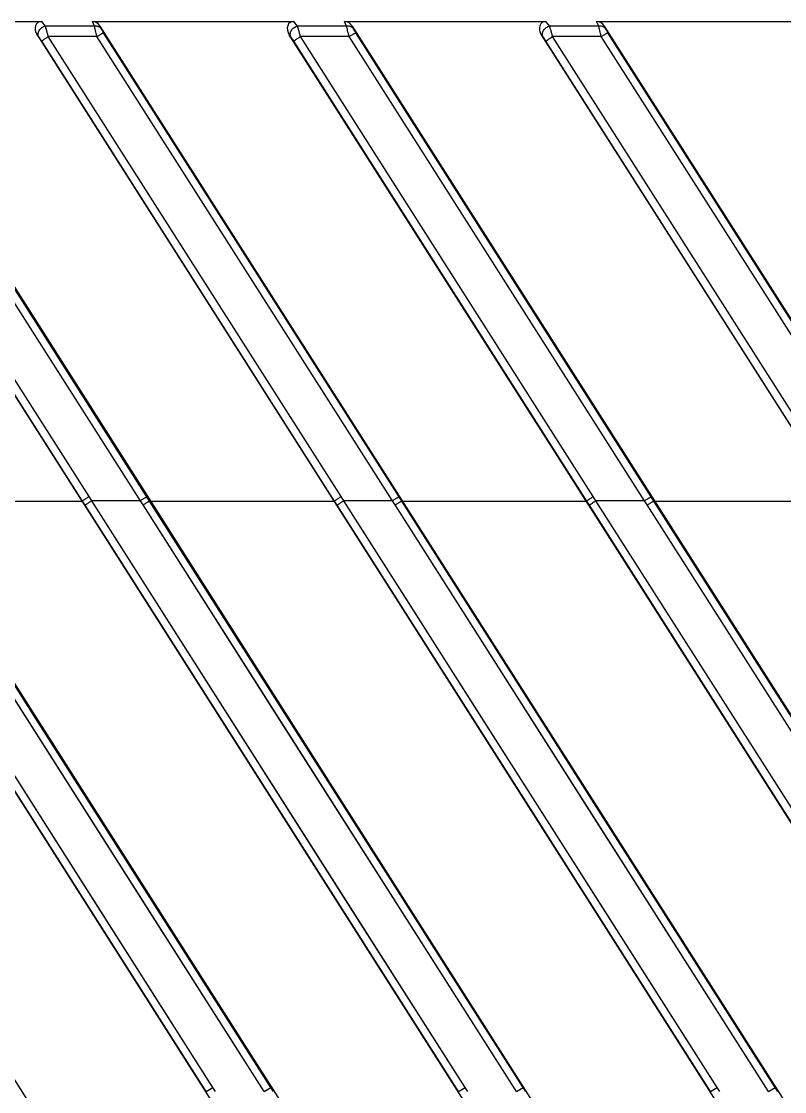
# Model space of a CAD drawing. Header units: millimetres. Extents: x 1409 to 26878, y 589 to 5187.
# Drawn here: x 15320.22 to 15349.29, y 2883.86 to 2924.6 of the extents above; entities that cross this region are included whole.
import ezdxf

# ---------------------------------------------------------------- set-up
doc = ezdxf.new("R2010")
doc.units = ezdxf.units.MM

# ---------------------------------------------------------------- blocks, each defined once
blk = doc.blocks.new('1111')
at = {"color": 7, "linetype": 'Continuous'}
for p, q in [((16511.144, 7051.134), (16518.819, 7051.134)), ((16518.959, 7050.959), (16518.819, 7051.134)), ((16520.748, 7051.134), (16528.423, 7051.134)), ((16520.83, 7050.959), (16520.748, 7051.134)), ((16528.563, 7050.959), (16528.423, 7051.134)), ((16530.352, 7051.134), (16538.027, 7051.134)), ((16530.434, 7050.959), (16530.352, 7051.134)), ((16538.167, 7050.959), (16538.027, 7051.134)), ((16539.956, 7051.134), (16547.648, 7051.134)), ((16540.038, 7050.959), (16539.956, 7051.134)), ((16492.226, 7050.956), (16602.197, 6878.337)), ((16501.831, 7050.956), (16602.197, 6893.412)), ((16511.435, 7050.956), (16602.197, 6908.488)), ((16522.827, 7033.034), (16511.571, 7050.703)), ((16520.83, 7050.959), (16518.959, 7050.959)), ((16521.039, 7050.956), (16602.197, 6923.563)), ((16521.082, 7050.864), (16521.039, 7050.956)), ((16532.432, 7033.034), (16521.175, 7050.703)), ((16530.434, 7050.959), (16528.563, 7050.959)), ((16530.643, 7050.956), (16602.197, 6938.638)), ((16530.686, 7050.864), (16530.643, 7050.956)), ((16542.036, 7033.034), (16530.779, 7050.703)), ((16540.038, 7050.959), (16538.167, 7050.959)), ((16540.29, 7050.864), (16540.247, 7050.956)), ((16540.247, 7050.956), (16602.197, 6953.714)), ((16550.696, 7034.516), (16540.383, 7050.703)), ((16499.433, 7050.624), (16601.677, 6890.134)), ((16509.037, 7050.624), (16601.677, 6905.209)), ((16520.369, 7032.873), (16509.214, 7050.382)), ((16520.621, 7033.047), (16509.467, 7050.557)), ((16522.576, 7032.888), (16511.32, 7050.557)), ((16518.706, 7050.543), (16518.641, 7050.624)), ((16518.641, 7050.624), (16601.677, 6920.285)), ((16529.973, 7032.873), (16518.818, 7050.382)), ((16520.924, 7050.557), (16519.071, 7050.557)), ((16530.225, 7033.047), (16519.071, 7050.557)), ((16532.18, 7032.888), (16520.924, 7050.557)), ((16528.311, 7050.543), (16528.245, 7050.624)), ((16561.534, 6998.372), (16528.245, 7050.624)), ((16539.577, 7032.873), (16528.422, 7050.382)), ((16530.528, 7050.557), (16528.675, 7050.557)), ((16539.829, 7033.047), (16528.675, 7050.557)), ((16541.784, 7032.888), (16530.528, 7050.557)), ((16537.915, 7050.543), (16537.849, 7050.624)), ((16537.849, 7050.624), (16601.677, 6950.435)), ((16549.095, 7033.007), (16538.026, 7050.382)), ((16540.132, 7050.557), (16538.279, 7050.557)), ((16549.348, 7033.182), (16538.279, 7050.557)), ((16550.48, 7034.314), (16540.132, 7050.557)), ((16525.34, 7010.551), (16511.119, 7032.888)), ((16527.547, 7010.551), (16513.325, 7032.874)), ((16518.524, 7024.714), (16513.325, 7032.874)), ((16520.353, 7032.863), (16513.357, 7032.863)), ((16520.353, 7032.863), (16520.369, 7032.873)), ((16520.471, 7032.713), (16520.369, 7032.873)), ((16520.723, 7032.888), (16520.621, 7033.047)), ((16522.576, 7032.888), (16520.723, 7032.888)), ((16534.944, 7010.551), (16520.723, 7032.888)), ((16525.896, 7024.763), (16520.723, 7032.888)), ((16522.678, 7032.728), (16522.576, 7032.888)), ((16522.929, 7032.874), (16522.827, 7033.034)), ((16522.961, 7032.863), (16522.929, 7032.874)), ((16537.152, 7010.551), (16522.929, 7032.874)), ((16525.66, 7028.589), (16522.929, 7032.874)), ((16529.957, 7032.863), (16522.961, 7032.863)), ((16529.957, 7032.863), (16529.973, 7032.873)), ((16530.075, 7032.713), (16529.973, 7032.873)), ((16530.327, 7032.888), (16530.225, 7033.047)), ((16532.18, 7032.888), (16530.327, 7032.888)), ((16544.548, 7010.551), (16530.327, 7032.888)), ((16533.044, 7028.62), (16530.327, 7032.888)), ((16532.282, 7032.728), (16532.18, 7032.888)), ((16532.533, 7032.874), (16532.432, 7033.034)), ((16532.565, 7032.863), (16532.533, 7032.874)), ((16546.756, 7010.551), (16532.533, 7032.874)), ((16535.264, 7028.589), (16532.533, 7032.874)), ((16539.561, 7032.863), (16532.565, 7032.863)), ((16539.561, 7032.863), (16539.577, 7032.873)), ((16539.679, 7032.713), (16539.577, 7032.873)), ((16539.931, 7032.888), (16539.829, 7033.047)), ((16541.784, 7032.888), (16539.931, 7032.888)), ((16549.054, 7018.56), (16539.931, 7032.888)), ((16541.886, 7032.728), (16541.784, 7032.888)), ((16542.137, 7032.874), (16542.036, 7033.034)), ((16542.169, 7032.863), (16542.137, 7032.874)), ((16549.054, 7022.019), (16542.137, 7032.874)), ((16549.054, 7032.863), (16542.169, 7032.863)), ((16525.088, 7010.391), (16510.866, 7032.713)), ((16527.295, 7010.391), (16513.074, 7032.728)), ((16518.272, 7024.562), (16513.074, 7032.728)), ((16534.692, 7010.391), (16520.471, 7032.713)), ((16523.188, 7028.448), (16520.471, 7032.713)), ((16536.899, 7010.391), (16522.678, 7032.728)), ((16527.877, 7024.562), (16522.678, 7032.728)), ((16544.296, 7010.391), (16530.075, 7032.713)), ((16532.792, 7028.448), (16530.075, 7032.713)), ((16546.504, 7010.391), (16532.282, 7032.728)), ((16535.012, 7028.439), (16532.282, 7032.728)), ((16548.801, 7018.394), (16539.679, 7032.713)), ((16545.517, 7023.55), (16539.679, 7032.713)), ((16548.802, 7021.865), (16541.886, 7032.728)), ((16527.931, 7021.004), (16523.188, 7028.448)), ((16530.424, 7021.111), (16525.66, 7028.589)), ((16537.535, 7021.004), (16532.792, 7028.448)), ((16535.5, 7024.763), (16533.044, 7028.62)), ((16539.776, 7020.957), (16535.012, 7028.439)), ((16540.028, 7021.111), (16535.264, 7028.589)), ((16520.79, 7017.698), (16516.292, 7024.763)), ((16523.031, 7017.64), (16518.524, 7024.714)), ((16530.394, 7017.698), (16525.896, 7024.763)), ((16539.998, 7017.698), (16535.5, 7024.763)), ((16520.538, 7017.533), (16516.039, 7024.593)), ((16522.779, 7017.484), (16518.272, 7024.562)), ((16532.383, 7017.484), (16527.877, 7024.562)), ((16548.801, 7018.394), (16545.517, 7023.55)), ((16532.367, 7014.04), (16527.931, 7021.004)), ((16534.847, 7014.168), (16530.424, 7021.111)), ((16539.746, 7017.533), (16537.535, 7021.004)), ((16541.987, 7017.484), (16539.776, 7020.957)), ((16542.239, 7017.64), (16540.028, 7021.111)), ((16525.34, 7010.551), (16520.79, 7017.698)), ((16534.944, 7010.551), (16530.394, 7017.698)), ((16544.548, 7010.551), (16539.998, 7017.698)), ((16525.088, 7010.391), (16520.538, 7017.533)), ((16527.295, 7010.391), (16522.779, 7017.484)), ((16527.547, 7010.551), (16523.031, 7017.64)), ((16536.899, 7010.391), (16532.383, 7017.484)), ((16544.296, 7010.391), (16539.746, 7017.533)), ((16546.504, 7010.391), (16541.987, 7017.484)), ((16546.756, 7010.551), (16542.239, 7017.64)), ((16534.692, 7010.391), (16532.367, 7014.04)), ((16537.152, 7010.551), (16534.847, 7014.168)), ((16525.088, 7010.391), (16525.34, 7010.551)), ((16525.443, 7010.391), (16525.34, 7010.551)), ((16527.295, 7010.391), (16527.547, 7010.551)), ((16527.65, 7010.391), (16527.547, 7010.551)), ((16534.692, 7010.391), (16534.944, 7010.551)), ((16535.047, 7010.391), (16534.944, 7010.551)), ((16536.899, 7010.391), (16537.152, 7010.551)), ((16537.254, 7010.391), (16537.152, 7010.551)), ((16544.296, 7010.391), (16544.548, 7010.551)), ((16544.651, 7010.391), (16544.548, 7010.551)), ((16546.504, 7010.391), (16546.756, 7010.551)), ((16546.858, 7010.391), (16546.756, 7010.551))]:
    blk.add_line(p, q, dxfattribs=at)
for centre, major_axis, ratio, start_param, end_param in [((16518.903, 7050.773), (-0.234, 0.314), 0.765335, -0.518828, 1.474543), ((16520.797, 7050.773), (-0.149, 0.341), 0.805684, -1.379657, -0.33903), ((16528.507, 7050.773), (-0.234, 0.314), 0.765335, -0.518828, 1.474543), ((16530.401, 7050.773), (-0.149, 0.341), 0.805684, -1.379657, -0.33903), ((16538.111, 7050.773), (-0.234, 0.314), 0.765335, -0.518828, 1.474543), ((16540.005, 7050.773), (-0.149, 0.341), 0.805684, -1.379657, -0.33903)]:
    blk.add_ellipse(centre, major_axis=major_axis, ratio=ratio, start_param=start_param, end_param=end_param, dxfattribs=at)
for points, knots in [([(16518.706, 7050.543), (16518.697, 7050.561), (16518.683, 7050.6), (16518.68, 7050.664), (16518.694, 7050.73), (16518.725, 7050.794), (16518.769, 7050.852), (16518.825, 7050.901), (16518.889, 7050.939), (16518.936, 7050.954), (16518.959, 7050.959)], [0, 0, 0, 0, 0.108446, 0.222206, 0.342834, 0.470077, 0.602232, 0.736634, 0.870191, 1, 1, 1, 1]), ([(16519.071, 7050.557), (16519.061, 7050.596), (16519.041, 7050.673), (16519.011, 7050.782), (16518.985, 7050.877), (16518.967, 7050.934), (16518.959, 7050.959)], [0, 0, 0, 0, 0.294855, 0.570015, 0.8099, 1, 1, 1, 1]), ([(16520.83, 7050.959), (16520.855, 7050.962), (16520.904, 7050.963), (16520.975, 7050.947), (16521.037, 7050.914), (16521.069, 7050.882), (16521.082, 7050.864)], [0, 0, 0, 0, 0.266688, 0.522215, 0.765823, 1, 1, 1, 1]), ([(16520.924, 7050.557), (16520.914, 7050.596), (16520.895, 7050.673), (16520.868, 7050.781), (16520.85, 7050.864), (16520.837, 7050.922), (16520.832, 7050.948), (16520.83, 7050.959)], [0, 0, 0, 0, 0.296022, 0.572054, 0.811812, 0.913254, 1, 1, 1, 1]), ([(16520.924, 7050.557), (16520.939, 7050.566), (16520.969, 7050.585), (16521.013, 7050.612), (16521.054, 7050.637), (16521.085, 7050.656), (16521.108, 7050.669), (16521.123, 7050.677), (16521.136, 7050.685), (16521.148, 7050.691), (16521.157, 7050.696), (16521.165, 7050.699), (16521.17, 7050.702), (16521.173, 7050.703), (16521.175, 7050.703), (16521.175, 7050.703)], [0, 0, 0, 0, 0.185904, 0.364799, 0.530709, 0.67822, 0.743524, 0.802455, 0.854544, 0.899355, 0.936537, 0.96581, 0.98697, 0.994492, 1, 1, 1, 1]), ([(16521.175, 7050.703), (16521.166, 7050.718), (16521.147, 7050.748), (16521.121, 7050.791), (16521.102, 7050.824), (16521.089, 7050.848), (16521.084, 7050.859), (16521.082, 7050.864)], [0, 0, 0, 0, 0.288365, 0.562002, 0.805684, 0.910388, 1, 1, 1, 1]), ([(16528.311, 7050.543), (16528.301, 7050.561), (16528.287, 7050.6), (16528.284, 7050.664), (16528.299, 7050.73), (16528.329, 7050.794), (16528.373, 7050.852), (16528.429, 7050.901), (16528.493, 7050.939), (16528.54, 7050.954), (16528.563, 7050.959)], [0, 0, 0, 0, 0.108446, 0.222206, 0.342834, 0.470077, 0.602232, 0.736634, 0.870191, 1, 1, 1, 1]), ([(16528.675, 7050.557), (16528.665, 7050.596), (16528.645, 7050.673), (16528.615, 7050.782), (16528.589, 7050.877), (16528.571, 7050.934), (16528.563, 7050.959)], [0, 0, 0, 0, 0.294855, 0.570015, 0.8099, 1, 1, 1, 1]), ([(16530.434, 7050.959), (16530.459, 7050.962), (16530.509, 7050.963), (16530.579, 7050.947), (16530.641, 7050.914), (16530.673, 7050.882), (16530.686, 7050.864)], [0, 0, 0, 0, 0.266688, 0.522215, 0.765823, 1, 1, 1, 1]), ([(16530.528, 7050.557), (16530.518, 7050.596), (16530.499, 7050.673), (16530.473, 7050.781), (16530.454, 7050.864), (16530.442, 7050.922), (16530.437, 7050.948), (16530.434, 7050.959)], [0, 0, 0, 0, 0.296022, 0.572054, 0.811812, 0.913254, 1, 1, 1, 1]), ([(16530.528, 7050.557), (16530.543, 7050.566), (16530.573, 7050.585), (16530.617, 7050.612), (16530.658, 7050.637), (16530.689, 7050.656), (16530.712, 7050.669), (16530.727, 7050.677), (16530.74, 7050.685), (16530.752, 7050.691), (16530.761, 7050.696), (16530.769, 7050.699), (16530.774, 7050.702), (16530.777, 7050.703), (16530.779, 7050.703), (16530.779, 7050.703)], [0, 0, 0, 0, 0.185904, 0.364799, 0.530709, 0.67822, 0.743524, 0.802455, 0.854544, 0.899355, 0.936537, 0.96581, 0.98697, 0.994492, 1, 1, 1, 1]), ([(16530.779, 7050.703), (16530.77, 7050.718), (16530.751, 7050.748), (16530.725, 7050.791), (16530.706, 7050.824), (16530.694, 7050.848), (16530.688, 7050.859), (16530.686, 7050.864)], [0, 0, 0, 0, 0.288365, 0.562002, 0.805684, 0.910388, 1, 1, 1, 1]), ([(16537.915, 7050.543), (16537.905, 7050.561), (16537.891, 7050.6), (16537.888, 7050.664), (16537.903, 7050.73), (16537.933, 7050.794), (16537.977, 7050.852), (16538.033, 7050.901), (16538.097, 7050.939), (16538.144, 7050.954), (16538.167, 7050.959)], [0, 0, 0, 0, 0.108446, 0.222206, 0.342834, 0.470077, 0.602232, 0.736634, 0.870191, 1, 1, 1, 1]), ([(16538.279, 7050.557), (16538.269, 7050.596), (16538.249, 7050.673), (16538.219, 7050.782), (16538.193, 7050.877), (16538.175, 7050.934), (16538.167, 7050.959)], [0, 0, 0, 0, 0.294855, 0.570015, 0.8099, 1, 1, 1, 1]), ([(16540.038, 7050.959), (16540.063, 7050.962), (16540.113, 7050.963), (16540.183, 7050.947), (16540.245, 7050.914), (16540.277, 7050.882), (16540.29, 7050.864)], [0, 0, 0, 0, 0.266688, 0.522215, 0.765823, 1, 1, 1, 1]), ([(16540.132, 7050.557), (16540.122, 7050.596), (16540.103, 7050.673), (16540.077, 7050.781), (16540.058, 7050.864), (16540.046, 7050.922), (16540.041, 7050.948), (16540.038, 7050.959)], [0, 0, 0, 0, 0.296022, 0.572054, 0.811812, 0.913254, 1, 1, 1, 1]), ([(16540.132, 7050.557), (16540.147, 7050.566), (16540.177, 7050.585), (16540.221, 7050.612), (16540.262, 7050.637), (16540.293, 7050.656), (16540.316, 7050.669), (16540.331, 7050.677), (16540.344, 7050.685), (16540.356, 7050.691), (16540.366, 7050.696), (16540.373, 7050.699), (16540.378, 7050.702), (16540.382, 7050.703), (16540.383, 7050.703), (16540.383, 7050.703)], [0, 0, 0, 0, 0.185904, 0.364799, 0.530709, 0.67822, 0.743524, 0.802455, 0.854544, 0.899355, 0.936537, 0.96581, 0.98697, 0.994492, 1, 1, 1, 1]), ([(16540.383, 7050.703), (16540.374, 7050.718), (16540.355, 7050.748), (16540.329, 7050.791), (16540.31, 7050.824), (16540.298, 7050.848), (16540.292, 7050.859), (16540.29, 7050.864)], [0, 0, 0, 0, 0.288365, 0.562002, 0.805684, 0.910388, 1, 1, 1, 1]), ([(16518.818, 7050.382), (16518.808, 7050.398), (16518.789, 7050.428), (16518.759, 7050.471), (16518.732, 7050.509), (16518.715, 7050.533), (16518.706, 7050.543)], [0, 0, 0, 0, 0.283805, 0.553751, 0.79746, 1, 1, 1, 1]), ([(16518.818, 7050.382), (16518.819, 7050.382), (16518.819, 7050.383), (16518.822, 7050.386), (16518.826, 7050.39), (16518.833, 7050.396), (16518.842, 7050.403), (16518.853, 7050.411), (16518.866, 7050.421), (16518.881, 7050.431), (16518.904, 7050.447), (16518.937, 7050.469), (16518.979, 7050.497), (16519.024, 7050.526), (16519.055, 7050.546), (16519.071, 7050.557)], [0, 0, 0, 0, 0.005447, 0.012949, 0.034183, 0.063671, 0.101187, 0.146426, 0.199004, 0.258449, 0.324251, 0.472521, 0.638548, 0.816504, 1, 1, 1, 1]), ([(16528.422, 7050.382), (16528.412, 7050.398), (16528.393, 7050.428), (16528.363, 7050.471), (16528.336, 7050.509), (16528.319, 7050.533), (16528.311, 7050.543)], [0, 0, 0, 0, 0.283805, 0.553751, 0.79746, 1, 1, 1, 1]), ([(16528.422, 7050.382), (16528.423, 7050.382), (16528.423, 7050.383), (16528.426, 7050.386), (16528.43, 7050.39), (16528.437, 7050.396), (16528.446, 7050.403), (16528.457, 7050.411), (16528.471, 7050.421), (16528.485, 7050.431), (16528.508, 7050.447), (16528.541, 7050.469), (16528.583, 7050.497), (16528.628, 7050.526), (16528.659, 7050.546), (16528.675, 7050.557)], [0, 0, 0, 0, 0.005447, 0.012949, 0.034183, 0.063671, 0.101187, 0.146426, 0.199004, 0.258449, 0.324251, 0.472521, 0.638548, 0.816504, 1, 1, 1, 1]), ([(16538.026, 7050.382), (16538.016, 7050.398), (16537.997, 7050.428), (16537.968, 7050.471), (16537.94, 7050.509), (16537.923, 7050.533), (16537.915, 7050.543)], [0, 0, 0, 0, 0.283805, 0.553751, 0.79746, 1, 1, 1, 1]), ([(16538.026, 7050.382), (16538.027, 7050.382), (16538.028, 7050.383), (16538.03, 7050.386), (16538.034, 7050.39), (16538.041, 7050.396), (16538.05, 7050.403), (16538.062, 7050.411), (16538.075, 7050.421), (16538.089, 7050.431), (16538.112, 7050.447), (16538.145, 7050.469), (16538.187, 7050.497), (16538.232, 7050.526), (16538.263, 7050.546), (16538.279, 7050.557)], [0, 0, 0, 0, 0.005447, 0.012949, 0.034183, 0.063671, 0.101187, 0.146426, 0.199004, 0.258449, 0.324251, 0.472521, 0.638548, 0.816504, 1, 1, 1, 1]), ([(16520.369, 7032.873), (16520.369, 7032.873), (16520.37, 7032.874), (16520.372, 7032.877), (16520.377, 7032.881), (16520.384, 7032.887), (16520.393, 7032.894), (16520.404, 7032.902), (16520.417, 7032.911), (16520.432, 7032.922), (16520.455, 7032.938), (16520.487, 7032.96), (16520.529, 7032.988), (16520.574, 7033.017), (16520.605, 7033.037), (16520.621, 7033.047)], [0, 0, 0, 0, 0.005447, 0.012949, 0.034183, 0.063671, 0.101187, 0.146426, 0.199004, 0.258449, 0.324251, 0.472521, 0.638548, 0.816504, 1, 1, 1, 1]), ([(16520.471, 7032.713), (16520.471, 7032.713), (16520.472, 7032.714), (16520.474, 7032.717), (16520.478, 7032.721), (16520.485, 7032.727), (16520.495, 7032.734), (16520.506, 7032.742), (16520.519, 7032.752), (16520.534, 7032.762), (16520.557, 7032.778), (16520.589, 7032.8), (16520.631, 7032.828), (16520.676, 7032.857), (16520.707, 7032.877), (16520.723, 7032.888)], [0, 0, 0, 0, 0.005447, 0.012949, 0.034183, 0.063671, 0.101187, 0.146426, 0.199004, 0.258449, 0.324251, 0.472521, 0.638548, 0.816504, 1, 1, 1, 1]), ([(16522.576, 7032.888), (16522.591, 7032.897), (16522.621, 7032.916), (16522.665, 7032.943), (16522.706, 7032.968), (16522.738, 7032.987), (16522.76, 7033), (16522.775, 7033.009), (16522.789, 7033.016), (16522.8, 7033.022), (16522.81, 7033.027), (16522.817, 7033.031), (16522.823, 7033.033), (16522.826, 7033.034), (16522.827, 7033.034), (16522.827, 7033.034)], [0, 0, 0, 0, 0.185904, 0.364799, 0.530709, 0.67822, 0.743524, 0.802455, 0.854544, 0.899355, 0.936537, 0.96581, 0.98697, 0.994492, 1, 1, 1, 1]), ([(16522.678, 7032.728), (16522.693, 7032.737), (16522.723, 7032.756), (16522.767, 7032.783), (16522.808, 7032.808), (16522.839, 7032.827), (16522.862, 7032.84), (16522.877, 7032.849), (16522.89, 7032.856), (16522.902, 7032.862), (16522.911, 7032.867), (16522.919, 7032.871), (16522.924, 7032.873), (16522.927, 7032.874), (16522.929, 7032.874), (16522.929, 7032.874)], [0, 0, 0, 0, 0.185901, 0.364797, 0.530712, 0.678228, 0.743535, 0.802468, 0.854558, 0.899371, 0.936552, 0.965823, 0.986978, 0.994497, 1, 1, 1, 1]), ([(16529.973, 7032.873), (16529.973, 7032.873), (16529.974, 7032.874), (16529.976, 7032.877), (16529.981, 7032.881), (16529.988, 7032.887), (16529.997, 7032.894), (16530.008, 7032.902), (16530.021, 7032.911), (16530.036, 7032.922), (16530.059, 7032.938), (16530.091, 7032.96), (16530.133, 7032.988), (16530.178, 7033.017), (16530.21, 7033.037), (16530.225, 7033.047)], [0, 0, 0, 0, 0.005447, 0.012949, 0.034183, 0.063671, 0.101187, 0.146426, 0.199004, 0.258449, 0.324251, 0.472521, 0.638548, 0.816504, 1, 1, 1, 1]), ([(16530.075, 7032.713), (16530.075, 7032.713), (16530.076, 7032.714), (16530.078, 7032.717), (16530.083, 7032.721), (16530.09, 7032.727), (16530.099, 7032.734), (16530.11, 7032.742), (16530.123, 7032.752), (16530.138, 7032.762), (16530.161, 7032.778), (16530.193, 7032.8), (16530.235, 7032.828), (16530.28, 7032.857), (16530.311, 7032.877), (16530.327, 7032.888)], [0, 0, 0, 0, 0.005447, 0.012949, 0.034183, 0.063671, 0.101187, 0.146426, 0.199004, 0.258449, 0.324251, 0.472521, 0.638548, 0.816504, 1, 1, 1, 1]), ([(16532.18, 7032.888), (16532.195, 7032.897), (16532.225, 7032.916), (16532.269, 7032.943), (16532.31, 7032.968), (16532.342, 7032.987), (16532.364, 7033), (16532.379, 7033.009), (16532.393, 7033.016), (16532.404, 7033.022), (16532.414, 7033.027), (16532.421, 7033.031), (16532.427, 7033.033), (16532.43, 7033.034), (16532.431, 7033.034), (16532.432, 7033.034)], [0, 0, 0, 0, 0.185904, 0.364799, 0.530709, 0.67822, 0.743524, 0.802455, 0.854544, 0.899355, 0.936537, 0.96581, 0.98697, 0.994492, 1, 1, 1, 1]), ([(16532.282, 7032.728), (16532.297, 7032.737), (16532.327, 7032.756), (16532.371, 7032.783), (16532.412, 7032.808), (16532.443, 7032.827), (16532.466, 7032.84), (16532.481, 7032.849), (16532.494, 7032.856), (16532.506, 7032.862), (16532.516, 7032.867), (16532.523, 7032.871), (16532.528, 7032.873), (16532.532, 7032.874), (16532.533, 7032.874), (16532.533, 7032.874)], [0, 0, 0, 0, 0.185901, 0.364797, 0.530712, 0.678228, 0.743535, 0.802468, 0.854558, 0.899371, 0.936552, 0.965823, 0.986978, 0.994497, 1, 1, 1, 1]), ([(16539.577, 7032.873), (16539.577, 7032.873), (16539.578, 7032.874), (16539.58, 7032.877), (16539.585, 7032.881), (16539.592, 7032.887), (16539.601, 7032.894), (16539.612, 7032.902), (16539.625, 7032.911), (16539.64, 7032.922), (16539.663, 7032.938), (16539.695, 7032.96), (16539.737, 7032.988), (16539.782, 7033.017), (16539.814, 7033.037), (16539.829, 7033.047)], [0, 0, 0, 0, 0.005447, 0.012949, 0.034183, 0.063671, 0.101187, 0.146426, 0.199004, 0.258449, 0.324251, 0.472521, 0.638548, 0.816504, 1, 1, 1, 1]), ([(16539.679, 7032.713), (16539.679, 7032.713), (16539.68, 7032.714), (16539.682, 7032.717), (16539.687, 7032.721), (16539.694, 7032.727), (16539.703, 7032.734), (16539.714, 7032.742), (16539.727, 7032.752), (16539.742, 7032.762), (16539.765, 7032.778), (16539.797, 7032.8), (16539.839, 7032.828), (16539.884, 7032.857), (16539.915, 7032.877), (16539.931, 7032.888)], [0, 0, 0, 0, 0.005447, 0.012949, 0.034183, 0.063671, 0.101187, 0.146426, 0.199004, 0.258449, 0.324251, 0.472521, 0.638548, 0.816504, 1, 1, 1, 1]), ([(16541.784, 7032.888), (16541.799, 7032.897), (16541.829, 7032.916), (16541.873, 7032.943), (16541.914, 7032.968), (16541.946, 7032.987), (16541.969, 7033), (16541.983, 7033.009), (16541.997, 7033.016), (16542.008, 7033.022), (16542.018, 7033.027), (16542.025, 7033.031), (16542.031, 7033.033), (16542.034, 7033.034), (16542.035, 7033.034), (16542.036, 7033.034)], [0, 0, 0, 0, 0.185904, 0.364799, 0.530709, 0.67822, 0.743524, 0.802455, 0.854544, 0.899355, 0.936537, 0.96581, 0.98697, 0.994492, 1, 1, 1, 1]), ([(16541.886, 7032.728), (16541.901, 7032.737), (16541.931, 7032.756), (16541.975, 7032.783), (16542.016, 7032.808), (16542.048, 7032.827), (16542.07, 7032.84), (16542.085, 7032.849), (16542.099, 7032.856), (16542.11, 7032.862), (16542.12, 7032.867), (16542.127, 7032.871), (16542.133, 7032.873), (16542.136, 7032.874), (16542.137, 7032.874), (16542.137, 7032.874)], [0, 0, 0, 0, 0.185901, 0.364797, 0.530712, 0.678228, 0.743535, 0.802468, 0.854558, 0.899371, 0.936552, 0.965823, 0.986978, 0.994497, 1, 1, 1, 1])]:
    blk.add_open_spline(points, degree=3, knots=knots, dxfattribs=at)
blk = doc.blocks.new('*U147')
blk.add_blockref('1111', (-16308.281, -6888.884))
blk = doc.blocks.new('*U148')
at = {"color": 0, "linetype": 'ByBlock', "lineweight": -2, "transparency": 16777216}
blk.add_blockref('*U147', (0, 337.5), dxfattribs=at)

msp = doc.modelspace()

# ---------------------------------------------------------------- block references
msp.add_blockref('*U148', (15110.4576, 2424.8499))

doc.saveas('drawing.dxf')
